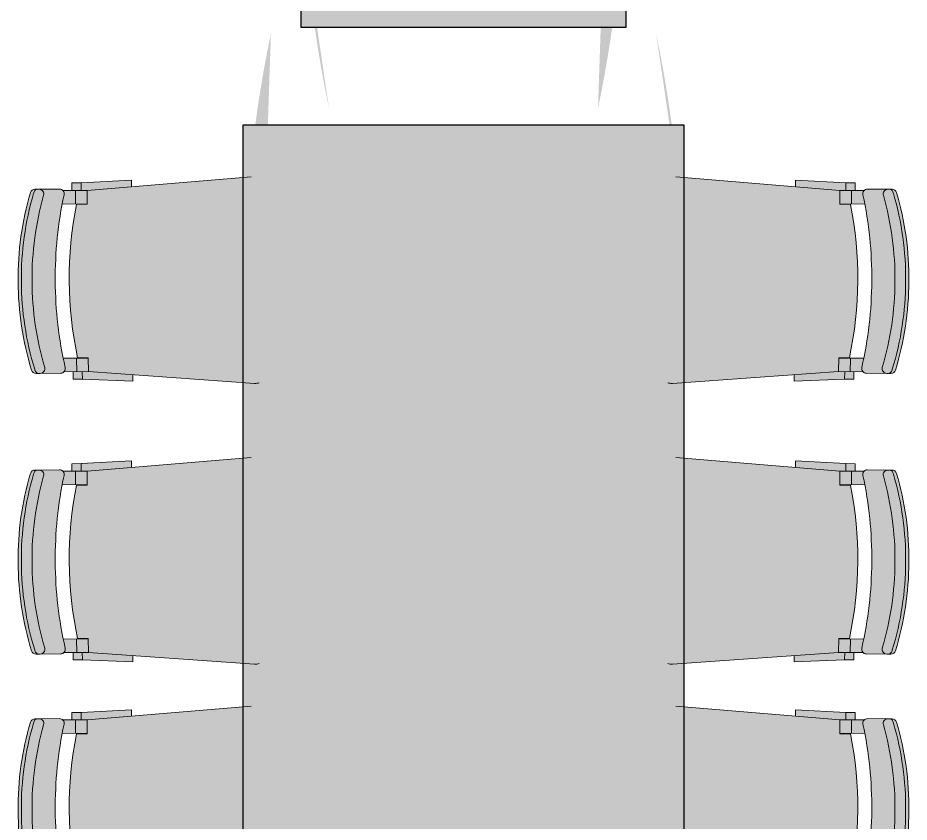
# Model space of a CAD drawing. Header units: millimetres. Extents: x -2729 to 15248, y -12439 to 5292.
# Drawn here: x 3583 to 3774.8, y -6649.5 to -6476.5 of the extents above; entities that cross this region are included whole.
import ezdxf

# ---------------------------------------------------------------- set-up
doc = ezdxf.new("R2010")
doc.units = ezdxf.units.MM
doc.layers.add('0-Mek_vrf text', color=7, linetype='Continuous')
doc.layers.add('tefris', color=39, linetype='Continuous')

# ---------------------------------------------------------------- blocks, each defined once
blk = doc.blocks.new('dfgbdf')
at = {"layer": 'tefris', "color": 250, "lineweight": 9}
for p, q in [((-2454111.619684269, 525210.158802735), (-2454111.651142441, 525205.7704439993)), ((-2454111.619684269, 525210.158802735), (-2454111.651142441, 525205.7704439993)), ((-2454111.619684269, 525210.158802735), (-2454111.61313714, 525211.0721156007)), ((-2454072.020701715, 525209.8749354146), (-2454072.052159887, 525205.4865766789)), ((-2454072.020701715, 525209.8749354146), (-2454072.052159887, 525205.4865766789)), ((-2454072.020701715, 525209.8749354146), (-2454072.014154585, 525210.7882482801)), ((-2454111.393876919, 525199.8079857455), (-2454111.356269388, 525205.054168995)), ((-2454108.455731259, 525205.1188426953), (-2454108.493951429, 525199.7871974818)), ((-2454075.256584268, 525204.8808529217), (-2454075.294804439, 525199.5492077086)), ((-2454072.394878949, 525199.528419445), (-2454072.357271417, 525204.7746026947)), ((-2454112.985563781, 525203.1195695786), (-2454112.999900517, 525201.1196209646)), ((-2454112.985563781, 525203.1195695786), (-2454111.370220672, 525203.107989909)), ((-2454111.375956003, 525202.3079215129), (-2454108.476030512, 525202.2871332491)), ((-2454108.377466755, 525202.0864215513), (-2454108.393953999, 525199.7864806453)), ((-2454075.378314627, 525201.8498654515), (-2454075.394801869, 525199.5499245452)), ((-2454075.276883522, 525202.0491434757), (-2454072.376958031, 525202.0283552122)), ((-2454070.75587959, 525202.8168439397), (-2454072.371222701, 525202.8284236089)), ((-2454070.75587959, 525202.8168439397), (-2454070.770216322, 525200.816895326)), ((-2454114.364413285, 525164.5024694676), (-2454111.393876919, 525199.8079857455)), ((-2454112.999900517, 525201.1196209646), (-2454113.57778656, 525190.2564495396)), ((-2454112.999900517, 525201.1196209646), (-2454111.384557405, 525201.1080412957)), ((-2454111.393876919, 525199.8079857455), (-2454108.393953999, 525199.7864806453)), ((-2454070.770216322, 525200.816895326), (-2454072.385559435, 525200.828474995)), ((-2454070.770216322, 525200.816895326), (-2454070.348128059, 525189.946555534)), ((-2454075.394801869, 525199.5499245452), (-2454072.394878949, 525199.528419445)), ((-2454069.8998299, 525163.7397039934), (-2454072.394878949, 525199.528419445)), ((-2454113.57778656, 525190.2564495396), (-2454112.198356299, 525190.2465610235)), ((-2454070.348128059, 525189.946555534), (-2454071.727558321, 525189.95644405))]:
    blk.add_line(p, q, dxfattribs=at)
for centre, radius, start, end in [((-2454092.409191321, 525148.7779265486), 65.89265889045396, 89.45884940670703, 106.2935274857314), ((-2454092.409191321, 525148.7779265486), 65.19265889045396, 89.45884940670703, 106.2935274857314), ((-2454092.112385946, 525148.7757988839), 65.19265889045396, 72.8850311529628, 89.71970926283139), ((-2454092.109199028, 525148.7757760386), 65.89265889045396, 72.8850311529628, 89.71970926283139), ((-2454110.613162832, 525211.0649472337), 1, 106.424976356534, 179.5892793318425), ((-2454110.477309588, 525209.903743491), 1.465455548318734, 98.72199400806039, 127.3173746617995), ((-2454092.43093583, 525145.7446062912), 65.92605708526092, 89.4589154703867, 105.7679051027529), ((-2454092.130943537, 525145.7424557811), 65.92605708526092, 73.41065353881503, 89.71964317462334), ((-2454073.014128892, 525210.795416647), 1, 359.5892793318426, 72.75358231075933), ((-2454110.619709962, 525210.1516343682), 1, 179.5892793318425, 285.8993206494205), ((-2454110.95488347, 525210.5468397918), 0.6645643387296895, 128.1842560686453, 174.5564035868221), ((-2454073.020676022, 525209.8821037814), 1, 253.2792379985671, 359.5892793318426), ((-2454073.169802533, 525209.636302729), 1.465455548318734, 51.8611839938373, 80.45656463648214), ((-2454072.683058072, 525210.2724862649), 0.6645643387296895, 4.622155051725973, 50.99430259902947), ((-2454110.651168134, 525205.7632756322), 1, 179.5892793318425, 282.1716553241168), ((-2454092.605583447, 525121.3815767524), 85.28971260092196, 89.48851251595534, 102.0700716838015), ((-2454092.305591153, 525121.3794262424), 85.28971260092196, 77.10848695473183, 89.69004613117218), ((-2454092.445793999, 525122.746649585), 80.92352941175771, 77.82438813700311, 101.3541705151467), ((-2454073.052134194, 525205.4937450454), 1, 257.0069033155113, 359.5892793318426), ((-2454072.892565872, 525163.5310621646), 3, 344.9838835373608, 3.987984671885633)]:
    blk.add_arc(centre, radius, start, end, dxfattribs=at)
blk = doc.blocks.new('werheh')
at = {"true_color": 0x2c2321}
h = blk.add_hatch(color=250, dxfattribs=at)
h.dxf.hatch_style = 1
h.set_gradient(color1=(173, 173, 173), color2=(214, 214, 214), tint=1, name='SPHERICAL')
h.paths.add_polyline_path([(4298.72735855864, 7185.576822834097), (4203.727358558639, 7185.576822834097), (4203.727358558639, 6945.576822834097), (4298.72735855864, 6945.576822834097)])
at = {"layer": 'tefris'}
h = blk.add_hatch(color=33, dxfattribs=at)
h.set_gradient(color1=(172, 159, 128), one_color=1, tint=1, name='CYLINDER')
h.paths.add_polyline_path([(4158.256385005036, 7168.62843638592, -0.3305505333251211), (4159.218109989494, 7169.332611633965), (4159.73862118223, 7169.328624967753, 0.2427438629334576), (4159.195276710162, 7169.052749660598, 0.119052518395025), (4158.925511829511, 7168.419721479795, 0.0735875389792936), (4156.0527020413, 7149.551049766164, 0.0735875389735171), (4158.68154543634, 7130.646844130741, 0.1190525126681235), (4158.943110965148, 7130.010384235799, 0.2196094287040335), (4159.42456394942, 7129.730452231864), (4158.962330339432, 7129.733437693478, -0.3305455976475086), (4158.009799097157, 7130.449976519832, -0.0735875385497968), (4155.352728746323, 7149.557164161034, -0.0735875387030554)])
edge = h.paths.add_edge_path()
edge.add_ellipse((4267.573814427903, 7085.593258226905), major_axis=(-37.18174596169339, 119.3420201236629), ratio=0.4265283154215427, start_angle=36.98227490673814, end_angle=62.29266454166521)
edge.add_line((4205.220019611021, 7127.041401256608), (4170.226301738018, 7129.960692530997))
edge.add_line((4170.226301738018, 7129.960692530997), (4170.245677650398, 7132.960629959741))
edge.add_line((4170.245677650398, 7132.960629959509), (4167.945725620216, 7132.975484824424))
edge.add_arc((4247.274170160251, 7148.963464660603), 80.92352941115509, -192.13494639540033, -168.6051640350928, ccw=False)
edge.add_line((4168.158860641955, 7165.974796536295), (4170.458812670274, 7165.959941671264))
edge.add_line((4170.458812670274, 7165.959941671613), (4170.478188581256, 7168.959879100239))
edge.add_line((4170.478188581256, 7168.959879099658), (4206.265124168203, 7171.48032841951))
edge.add_arc((4206.475890026385, 7168.487741284805), 3.000000000802632, 75.03121227363641, 94.02865014046932, ccw=False)
h.paths.add_polyline_path([(4165.248592029283, 7130.907282575534, -0.4790289221056363), (4164.264001239514, 7129.699195411556), (4159.875647621187, 7129.727538785814, 0.500271849319481), (4160.843656137077, 7131.002148279488, -0.07128175433068201), (4158.352666087872, 7149.537788302788, -0.0712817547301692), (4161.082873266147, 7168.039705908543, 0.5002619448420746), (4160.131441339339, 7169.326712635264), (4164.519789605359, 7169.298369295929, -0.4790207402578018), (4165.488667106212, 7168.077665397698, 0.0549629285443206), (4163.352523060471, 7149.505495343391, 0.054962927260355)])
h.paths.add_polyline_path([(4156.0527020413, 7149.551049766164, -0.0735875389792797), (4158.925511829511, 7168.419721479795, -0.1254224069759553), (4159.217610341921, 7169.081983077725, -0.2281353875295868), (4159.73862118223, 7169.328624967753), (4160.131409647366, 7169.326712839572), (4160.131441331425, 7169.326712634682, -0.4988503369004011), (4161.084160490385, 7168.044037442688, 0.071298977506095), (4158.352666087872, 7149.537788302788, 0.0712989770642944), (4160.844887301283, 7130.99780049062, -0.4988602312897345), (4159.875647621187, 7129.727538786164), (4159.424563947091, 7129.730452232329, -0.205143870496195), (4158.965065166311, 7129.980864718357, -0.1254224130629383), (4158.68154543634, 7130.646844130741, -0.0735875389735347)])
h.paths.add_polyline_path([(4179.788295028223, 7129.162999536643), (4179.779385559218, 7127.783562606001), (4168.915806718128, 7128.353738410199), (4168.92623990118, 7129.969089333466), (4170.226301738018, 7129.960692530997)])
h.paths.add_polyline_path([(4180.058597406328, 7171.013430163064), (4180.049687937325, 7169.633993232422), (4170.478188581256, 7168.959879099658), (4169.178126745349, 7168.968275902128), (4169.188559927004, 7170.58362682528)])
h.paths.add_polyline_path([(4167.178168459287, 7168.981193176505), (4167.188601642339, 7170.596544099073), (4169.188559927004, 7170.58362682528), (4169.178126745349, 7168.968275902128)])
h.paths.add_polyline_path([(4168.92623990118, 7129.969089333466), (4168.915806718128, 7128.353738410199), (4166.915848432066, 7128.366655685158), (4166.926281614187, 7129.982006607846)])
h.paths.add_polyline_path([(4167.745083930395, 7132.87677863779), (4167.726353881373, 7129.976839123559), (4164.980093119157, 7129.994576594825, 0.2540112033113549), (4165.247856654183, 7130.910709315829, -0.0059357257269831), (4164.846550900446, 7132.895499601062)])
h = blk.add_hatch(color=33, dxfattribs=at)
h.set_gradient(color1=(172, 159, 128), one_color=1, tint=1, name='CYLINDER')
h.paths.add_polyline_path([(4344.198332112242, 7168.62843638592, 0.3305505333251211), (4343.236607127781, 7169.332611633965), (4342.716095935045, 7169.328624967753, -0.2427438629334576), (4343.259440407115, 7169.052749660598, -0.119052518395025), (4343.529205287764, 7168.419721479795, -0.0735875389792936), (4346.402015075978, 7149.551049766164, -0.0735875389735171), (4343.773171680939, 7130.646844130741, -0.1190525126681235), (4343.511606152128, 7130.010384235799, -0.2196094287040335), (4343.030153167858, 7129.730452231864), (4343.492386777844, 7129.733437693478, 0.3305455976475086), (4344.444918020122, 7130.449976519832, 0.0735875385497968), (4347.101988370955, 7149.557164161034, 0.0735875387030554)])
edge = h.paths.add_edge_path()
edge.add_ellipse((4234.880902689375, 7085.593258226905), major_axis=(37.18174596169347, 119.342020123663), ratio=0.4265283154215427, start_angle=297.7073354583348, end_angle=323.01772509326184, ccw=False)
edge.add_line((4297.234697506256, 7127.041401256608), (4332.228415379261, 7129.960692530997))
edge.add_line((4332.228415379261, 7129.960692530997), (4332.209039466881, 7132.960629959741))
edge.add_line((4332.209039466881, 7132.960629959509), (4334.508991497062, 7132.975484824424))
edge.add_arc((4255.180546957027, 7148.963464660603), 80.92352941115509, 348.6051640350929, 372.1349463954003)
edge.add_line((4334.295856475324, 7165.974796536295), (4331.995904447003, 7165.959941671264))
edge.add_line((4331.995904447003, 7165.959941671613), (4331.976528536022, 7168.959879100239))
edge.add_line((4331.976528536022, 7168.959879099658), (4296.189592949072, 7171.48032841951))
edge.add_arc((4295.978827090893, 7168.487741284805), 3.000000000802632, 85.97134985953069, 104.9687877263637)
h.paths.add_polyline_path([(4337.206125087995, 7130.907282575534, 0.4790289221056363), (4338.190715877764, 7129.699195411556), (4342.579069496092, 7129.727538785814, -0.500271849319481), (4341.611060980201, 7131.002148279488, 0.07128175433068201), (4344.102051029407, 7149.537788302788, 0.0712817547301692), (4341.37184385113, 7168.039705908543, -0.5002619448420746), (4342.323275777935, 7169.326712635264), (4337.934927511919, 7169.298369295929, 0.4790207402578018), (4336.966050011064, 7168.077665397698, -0.0549629285443206), (4339.102194056804, 7149.505495343391, -0.054962927260355)])
h.paths.add_polyline_path([(4346.402015075978, 7149.551049766164, 0.0735875389792797), (4343.529205287764, 7168.419721479795, 0.1254224069759553), (4343.237106775358, 7169.081983077725, 0.2281353875295868), (4342.716095935045, 7169.328624967753), (4342.323307469912, 7169.326712839572), (4342.323275785852, 7169.326712634682, 0.4988503369004011), (4341.370556626894, 7168.044037442688, -0.071298977506095), (4344.102051029407, 7149.537788302788, -0.0712989770642944), (4341.609829815995, 7130.99780049062, 0.4988602312897345), (4342.579069496092, 7129.727538786164), (4343.030153170187, 7129.730452232329, 0.205143870496195), (4343.489651950967, 7129.980864718357, 0.1254224130629383), (4343.773171680939, 7130.646844130741, 0.0735875389735347)])
h.paths.add_polyline_path([(4322.666422089056, 7129.162999536643), (4322.67533155806, 7127.783562606001), (4333.53891039915, 7128.353738410199), (4333.528477216098, 7129.969089333466), (4332.228415379261, 7129.960692530997)])
h.paths.add_polyline_path([(4322.396119710947, 7171.013430163064), (4322.405029179953, 7169.633993232422), (4331.976528536022, 7168.959879099658), (4333.276590371929, 7168.968275902128), (4333.266157190275, 7170.58362682528)])
h.paths.add_polyline_path([(4335.276548657991, 7168.981193176505), (4335.266115474939, 7170.596544099073), (4333.266157190275, 7170.58362682528), (4333.276590371929, 7168.968275902128)])
h.paths.add_polyline_path([(4333.528477216098, 7129.969089333466), (4333.53891039915, 7128.353738410199), (4335.538868685212, 7128.366655685158), (4335.528435503092, 7129.982006607846)])
h.paths.add_polyline_path([(4334.709633186884, 7132.87677863779), (4334.728363235906, 7129.976839123559), (4337.47462399812, 7129.994576594825, -0.2540112033113549), (4337.206860463093, 7130.910709315829, 0.0059357257269831), (4337.608166216829, 7132.895499601062)])
h = blk.add_hatch(color=33, dxfattribs=at)
h.set_gradient(color1=(172, 159, 128), one_color=1, tint=1, name='CYLINDER')
h.paths.add_polyline_path([(4170.459458533166, 7166.059939585544), (4167.959510676984, 7166.076086177757), (4167.978240725076, 7168.976025692455), (4170.478188581256, 7168.959879099658)])
h.paths.add_polyline_path([(4167.978240725076, 7168.976025692455), (4167.959510676984, 7166.076086177757), (4165.060977647971, 7166.094807141959, -0.0059357249099136), (4165.487887406214, 7168.074247899732, 0.254011277546088), (4165.231979961929, 7168.993763163487)])
h.paths.add_polyline_path([(4170.226301738018, 7129.960692530997), (4167.726353881373, 7129.976839123559), (4167.745083930395, 7132.87677863779), (4170.245031785177, 7132.860632045695)])
h = blk.add_hatch(color=33, dxfattribs=at)
h.set_gradient(color1=(172, 159, 128), one_color=1, tint=1, name='CYLINDER')
h.paths.add_polyline_path([(4331.995258584112, 7166.059939585544), (4334.495206440291, 7166.076086177757), (4334.476476392202, 7168.976025692455), (4331.976528536022, 7168.959879099658)])
h.paths.add_polyline_path([(4334.476476392202, 7168.976025692455), (4334.495206440291, 7166.076086177757), (4337.393739469308, 7166.094807141959, 0.0059357249099136), (4336.966829711065, 7168.074247899732, -0.254011277546088), (4337.222737155348, 7168.993763163487)])
h.paths.add_polyline_path([(4332.228415379261, 7129.960692530997), (4334.728363235906, 7129.976839123559), (4334.709633186884, 7132.87677863779), (4332.209685332101, 7132.860632045695)])
h = blk.add_hatch(color=33, dxfattribs=at)
h.set_gradient(color1=(172, 159, 128), one_color=1, tint=1, name='CYLINDER')
h.paths.add_polyline_path([(4158.256385005036, 7112.174126291629, -0.3305505333251211), (4159.218109989494, 7112.878301539673), (4159.73862118223, 7112.874314873462, 0.2427438629334576), (4159.195276710162, 7112.598439566309, 0.119052518395025), (4158.925511829511, 7111.965411385504, 0.0735875389792936), (4156.0527020413, 7093.096739671873, 0.0735875389735171), (4158.68154543634, 7074.192534036451, 0.1190525126681235), (4158.943110965148, 7073.556074141507, 0.2196094287040335), (4159.42456394942, 7073.276142137571), (4158.962330339432, 7073.279127599187, -0.3305455976475086), (4158.009799097157, 7073.995666425541, -0.0735875385497968), (4155.352728746323, 7093.102854066744, -0.0735875387030554)])
edge = h.paths.add_edge_path()
edge.add_ellipse((4267.573814427903, 7029.138948132615), major_axis=(-37.18174596169339, 119.3420201236629), ratio=0.4265283154215427, start_angle=36.98227490673814, end_angle=62.29266454166521)
edge.add_line((4205.220019611021, 7070.587091162316), (4170.226301738018, 7073.506382436706))
edge.add_line((4170.226301738018, 7073.506382436706), (4170.245677650398, 7076.506319865451))
edge.add_line((4170.245677650398, 7076.506319865217), (4167.945725620216, 7076.521174730133))
edge.add_arc((4247.274170160251, 7092.509154566313), 80.92352941115509, -192.13494639540033, -168.6051640350928, ccw=False)
edge.add_line((4168.158860641955, 7109.520486442005), (4170.458812670274, 7109.505631576973))
edge.add_line((4170.458812670274, 7109.505631577325), (4170.478188581256, 7112.50556900595))
edge.add_line((4170.478188581256, 7112.505569005368), (4206.265124168203, 7115.026018325223))
edge.add_arc((4206.475890026385, 7112.033431190514), 3.000000000802632, 75.03121227363641, 94.02865014046932, ccw=False)
h.paths.add_polyline_path([(4165.248592029283, 7074.452972481243, -0.4790289221056363), (4164.264001239514, 7073.244885317265), (4159.875647621187, 7073.273228691523, 0.500271849319481), (4160.843656137077, 7074.547838185196, -0.07128175433068201), (4158.352666087872, 7093.083478208498, -0.0712817547301692), (4161.082873266147, 7111.585395814252, 0.5002619448420746), (4160.131441339339, 7112.872402540972), (4164.519789605359, 7112.84405920164, -0.4790207402578018), (4165.488667106212, 7111.623355303407, 0.0549629285443206), (4163.352523060471, 7093.051185249102, 0.054962927260355)])
h.paths.add_polyline_path([(4156.0527020413, 7093.096739671873, -0.0735875389792797), (4158.925511829511, 7111.965411385504, -0.1254224069759553), (4159.217610341921, 7112.627672983433, -0.2281353875295868), (4159.73862118223, 7112.874314873462), (4160.131409647366, 7112.87240274528), (4160.131441331425, 7112.872402540391, -0.4988503369004011), (4161.084160490385, 7111.589727348399, 0.071298977506095), (4158.352666087872, 7093.083478208498, 0.0712989770642944), (4160.844887301283, 7074.54349039633, -0.4988602312897345), (4159.875647621187, 7073.273228691873), (4159.424563947091, 7073.276142138039, -0.205143870496195), (4158.965065166311, 7073.526554624066, -0.1254224130629383), (4158.68154543634, 7074.192534036451, -0.0735875389735347)])
h.paths.add_polyline_path([(4179.788295028223, 7072.708689442352), (4179.779385559218, 7071.329252511711), (4168.915806718128, 7071.899428315908), (4168.92623990118, 7073.514779239177), (4170.226301738018, 7073.506382436706)])
h.paths.add_polyline_path([(4180.058597406328, 7114.559120068774), (4180.049687937325, 7113.179683138133), (4170.478188581256, 7112.505569005368), (4169.178126745349, 7112.513965807838), (4169.188559927004, 7114.129316730991)])
h.paths.add_polyline_path([(4167.178168459287, 7112.526883082215), (4167.188601642339, 7114.142234004784), (4169.188559927004, 7114.129316730991), (4169.178126745349, 7112.513965807838)])
h.paths.add_polyline_path([(4168.92623990118, 7073.514779239177), (4168.915806718128, 7071.899428315908), (4166.915848432066, 7071.912345590867), (4166.926281614187, 7073.527696513553)])
h.paths.add_polyline_path([(4167.745083930395, 7076.422468543498), (4167.726353881373, 7073.522529029267), (4164.980093119157, 7073.540266500535, 0.2540112033113549), (4165.247856654183, 7074.456399221538, -0.0059357257269831), (4164.846550900446, 7076.441189506771)])
h = blk.add_hatch(color=33, dxfattribs=at)
h.set_gradient(color1=(172, 159, 128), one_color=1, tint=1, name='CYLINDER')
h.paths.add_polyline_path([(4344.198332112242, 7112.174126291629, 0.3305505333251211), (4343.236607127781, 7112.878301539673), (4342.716095935045, 7112.874314873462, -0.2427438629334576), (4343.259440407115, 7112.598439566309, -0.119052518395025), (4343.529205287764, 7111.965411385504, -0.0735875389792936), (4346.402015075978, 7093.096739671873, -0.0735875389735171), (4343.773171680939, 7074.192534036451, -0.1190525126681235), (4343.511606152128, 7073.556074141507, -0.2196094287040335), (4343.030153167858, 7073.276142137571), (4343.492386777844, 7073.279127599187, 0.3305455976475086), (4344.444918020122, 7073.995666425541, 0.0735875385497968), (4347.101988370955, 7093.102854066744, 0.0735875387030554)])
edge = h.paths.add_edge_path()
edge.add_ellipse((4234.880902689375, 7029.138948132615), major_axis=(37.18174596169347, 119.342020123663), ratio=0.4265283154215427, start_angle=297.7073354583348, end_angle=323.01772509326184, ccw=False)
edge.add_line((4297.234697506256, 7070.587091162316), (4332.228415379261, 7073.506382436706))
edge.add_line((4332.228415379261, 7073.506382436706), (4332.209039466881, 7076.506319865451))
edge.add_line((4332.209039466881, 7076.506319865217), (4334.508991497062, 7076.521174730133))
edge.add_arc((4255.180546957027, 7092.509154566313), 80.92352941115509, 348.6051640350929, 372.1349463954003)
edge.add_line((4334.295856475324, 7109.520486442005), (4331.995904447003, 7109.505631576973))
edge.add_line((4331.995904447003, 7109.505631577325), (4331.976528536022, 7112.50556900595))
edge.add_line((4331.976528536022, 7112.505569005368), (4296.189592949072, 7115.026018325223))
edge.add_arc((4295.978827090893, 7112.033431190514), 3.000000000802632, 85.97134985953069, 104.9687877263637)
h.paths.add_polyline_path([(4337.206125087995, 7074.452972481243, 0.4790289221056363), (4338.190715877764, 7073.244885317265), (4342.579069496092, 7073.273228691523, -0.500271849319481), (4341.611060980201, 7074.547838185196, 0.07128175433068201), (4344.102051029407, 7093.083478208498, 0.0712817547301692), (4341.37184385113, 7111.585395814252, -0.5002619448420746), (4342.323275777935, 7112.872402540972), (4337.934927511919, 7112.84405920164, 0.4790207402578018), (4336.966050011064, 7111.623355303407, -0.0549629285443206), (4339.102194056804, 7093.051185249102, -0.054962927260355)])
h.paths.add_polyline_path([(4346.402015075978, 7093.096739671873, 0.0735875389792797), (4343.529205287764, 7111.965411385504, 0.1254224069759553), (4343.237106775358, 7112.627672983433, 0.2281353875295868), (4342.716095935045, 7112.874314873462), (4342.323307469912, 7112.87240274528), (4342.323275785852, 7112.872402540391, 0.4988503369004011), (4341.370556626894, 7111.589727348399, -0.071298977506095), (4344.102051029407, 7093.083478208498, -0.0712989770642944), (4341.609829815995, 7074.54349039633, 0.4988602312897345), (4342.579069496092, 7073.273228691873), (4343.030153170187, 7073.276142138039, 0.205143870496195), (4343.489651950967, 7073.526554624066, 0.1254224130629383), (4343.773171680939, 7074.192534036451, 0.0735875389735347)])
h.paths.add_polyline_path([(4322.666422089056, 7072.708689442352), (4322.67533155806, 7071.329252511711), (4333.53891039915, 7071.899428315908), (4333.528477216098, 7073.514779239177), (4332.228415379261, 7073.506382436706)])
h.paths.add_polyline_path([(4322.396119710947, 7114.559120068774), (4322.405029179953, 7113.179683138133), (4331.976528536022, 7112.505569005368), (4333.276590371929, 7112.513965807838), (4333.266157190275, 7114.129316730991)])
h.paths.add_polyline_path([(4335.276548657991, 7112.526883082215), (4335.266115474939, 7114.142234004784), (4333.266157190275, 7114.129316730991), (4333.276590371929, 7112.513965807838)])
h.paths.add_polyline_path([(4333.528477216098, 7073.514779239177), (4333.53891039915, 7071.899428315908), (4335.538868685212, 7071.912345590867), (4335.528435503092, 7073.527696513553)])
h.paths.add_polyline_path([(4334.709633186884, 7076.422468543498), (4334.728363235906, 7073.522529029267), (4337.47462399812, 7073.540266500535, -0.2540112033113549), (4337.206860463093, 7074.456399221538, 0.0059357257269831), (4337.608166216829, 7076.441189506771)])
h = blk.add_hatch(color=33, dxfattribs=at)
h.set_gradient(color1=(172, 159, 128), one_color=1, tint=1, name='CYLINDER')
h.paths.add_polyline_path([(4170.459458533166, 7109.605629491252), (4167.959510676984, 7109.621776083468), (4167.978240725076, 7112.521715598164), (4170.478188581256, 7112.505569005368)])
h.paths.add_polyline_path([(4167.978240725076, 7112.521715598164), (4167.959510676984, 7109.621776083468), (4165.060977647971, 7109.640497047671, -0.0059357249099136), (4165.487887406214, 7111.619937805442, 0.254011277546088), (4165.231979961929, 7112.539453069196)])
h.paths.add_polyline_path([(4170.226301738018, 7073.506382436706), (4167.726353881373, 7073.522529029267), (4167.745083930395, 7076.422468543498), (4170.245031785177, 7076.406321951403)])
h = blk.add_hatch(color=33, dxfattribs=at)
h.set_gradient(color1=(172, 159, 128), one_color=1, tint=1, name='CYLINDER')
h.paths.add_polyline_path([(4331.995258584112, 7109.605629491252), (4334.495206440291, 7109.621776083468), (4334.476476392202, 7112.521715598164), (4331.976528536022, 7112.505569005368)])
h.paths.add_polyline_path([(4334.476476392202, 7112.521715598164), (4334.495206440291, 7109.621776083468), (4337.393739469308, 7109.640497047671, 0.0059357249099136), (4336.966829711065, 7111.619937805442, -0.254011277546088), (4337.222737155348, 7112.539453069196)])
h.paths.add_polyline_path([(4332.228415379261, 7073.506382436706), (4334.728363235906, 7073.522529029267), (4334.709633186884, 7076.422468543498), (4332.209685332101, 7076.406321951403)])
h = blk.add_hatch(color=33, dxfattribs=at)
h.set_gradient(color1=(172, 159, 128), one_color=1, tint=1, name='CYLINDER')
h.paths.add_polyline_path([(4158.256385005036, 7058.661055076616, -0.3305505333251211), (4159.218109989494, 7059.365230324658), (4159.73862118223, 7059.361243658448, 0.2427438629334576), (4159.195276710162, 7059.085368351294, 0.119052518395025), (4158.925511829511, 7058.452340170489, 0.0735875389792936), (4156.0527020413, 7039.583668456859, 0.0735875389735171), (4158.68154543634, 7020.679462821438, 0.1190525126681235), (4158.943110965148, 7020.043002926492, 0.2196094287040335), (4159.42456394942, 7019.763070922559), (4158.962330339432, 7019.766056384175, -0.3305455976475086), (4158.009799097157, 7020.482595210528, -0.0735875385497968), (4155.352728746323, 7039.589782851731, -0.0735875387030554)])
edge = h.paths.add_edge_path()
edge.add_ellipse((4267.573814427903, 6975.625876917603), major_axis=(-37.18174596169339, 119.3420201236629), ratio=0.4265283154215427, start_angle=36.98227490673814, end_angle=62.29266454166521)
edge.add_line((4205.220019611021, 7017.074019947305), (4170.226301738018, 7019.993311221694))
edge.add_line((4170.226301738018, 7019.993311221694), (4170.245677650398, 7022.993248650435))
edge.add_line((4170.245677650398, 7022.993248650204), (4167.945725620216, 7023.008103515121))
edge.add_arc((4247.274170160251, 7038.9960833513), 80.92352941115509, -192.13494639540033, -168.6051640350928, ccw=False)
edge.add_line((4168.158860641955, 7056.007415226994), (4170.458812670274, 7055.992560361959))
edge.add_line((4170.458812670274, 7055.99256036231), (4170.478188581256, 7058.992497790936))
edge.add_line((4170.478188581256, 7058.992497790353), (4206.265124168203, 7061.512947110207))
edge.add_arc((4206.475890026385, 7058.5203599755), 3.000000000802632, 75.03121227363641, 94.02865014046932, ccw=False)
h.paths.add_polyline_path([(4165.248592029283, 7020.939901266229, -0.4790289221056363), (4164.264001239514, 7019.731814102252), (4159.875647621187, 7019.76015747651, 0.500271849319481), (4160.843656137077, 7021.034766970186, -0.07128175433068201), (4158.352666087872, 7039.570406993482, -0.0712817547301692), (4161.082873266147, 7058.072324599237, 0.5002619448420746), (4160.131441339339, 7059.359331325961), (4164.519789605359, 7059.330987986625, -0.4790207402578018), (4165.488667106212, 7058.110284088392, 0.0549629285443206), (4163.352523060471, 7039.538114034087, 0.054962927260355)])
h.paths.add_polyline_path([(4156.0527020413, 7039.583668456859, -0.0735875389792797), (4158.925511829511, 7058.452340170489, -0.1254224069759553), (4159.217610341921, 7059.114601768418, -0.2281353875295868), (4159.73862118223, 7059.361243658448), (4160.131409647366, 7059.359331530269), (4160.131441331425, 7059.359331325379, -0.4988503369004011), (4161.084160490385, 7058.076656133384, 0.071298977506095), (4158.352666087872, 7039.570406993482, 0.0712989770642944), (4160.844887301283, 7021.030419181316, -0.4988602312897345), (4159.875647621187, 7019.760157476858), (4159.424563947091, 7019.763070923025, -0.205143870496195), (4158.965065166311, 7020.013483409053, -0.1254224130629383), (4158.68154543634, 7020.679462821438, -0.0735875389735347)])
h.paths.add_polyline_path([(4179.788295028223, 7019.195618227339), (4179.779385559218, 7017.816181296699), (4168.915806718128, 7018.386357100895), (4168.92623990118, 7020.001708024164), (4170.226301738018, 7019.993311221694)])
h.paths.add_polyline_path([(4180.058597406328, 7061.046048853761), (4180.049687937325, 7059.66661192312), (4170.478188581256, 7058.992497790353), (4169.178126745349, 7059.000894592824), (4169.188559927004, 7060.616245515977)])
h.paths.add_polyline_path([(4167.178168459287, 7059.013811867199), (4167.188601642339, 7060.629162789771), (4169.188559927004, 7060.616245515977), (4169.178126745349, 7059.000894592824)])
h.paths.add_polyline_path([(4168.92623990118, 7020.001708024164), (4168.915806718128, 7018.386357100895), (4166.915848432066, 7018.399274375854), (4166.926281614187, 7020.014625298539)])
h.paths.add_polyline_path([(4167.745083930395, 7022.909397328487), (4167.726353881373, 7020.009457814256), (4164.980093119157, 7020.027195285521, 0.2540112033113549), (4165.247856654183, 7020.943328006523, -0.0059357257269831), (4164.846550900446, 7022.928118291758)])
h = blk.add_hatch(color=33, dxfattribs=at)
h.set_gradient(color1=(172, 159, 128), one_color=1, tint=1, name='CYLINDER')
h.paths.add_polyline_path([(4344.198332112242, 7058.661055076616, 0.3305505333251211), (4343.236607127781, 7059.365230324658), (4342.716095935045, 7059.361243658448, -0.2427438629334576), (4343.259440407115, 7059.085368351294, -0.119052518395025), (4343.529205287764, 7058.452340170489, -0.0735875389792936), (4346.402015075978, 7039.583668456859, -0.0735875389735171), (4343.773171680939, 7020.679462821438, -0.1190525126681235), (4343.511606152128, 7020.043002926492, -0.2196094287040335), (4343.030153167858, 7019.763070922559), (4343.492386777844, 7019.766056384175, 0.3305455976475086), (4344.444918020122, 7020.482595210528, 0.0735875385497968), (4347.101988370955, 7039.589782851731, 0.0735875387030554)])
edge = h.paths.add_edge_path()
edge.add_ellipse((4234.880902689375, 6975.625876917603), major_axis=(37.18174596169347, 119.342020123663), ratio=0.4265283154215427, start_angle=297.7073354583348, end_angle=323.01772509326184, ccw=False)
edge.add_line((4297.234697506256, 7017.074019947305), (4332.228415379261, 7019.993311221694))
edge.add_line((4332.228415379261, 7019.993311221694), (4332.209039466881, 7022.993248650435))
edge.add_line((4332.209039466881, 7022.993248650204), (4334.508991497062, 7023.008103515121))
edge.add_arc((4255.180546957027, 7038.9960833513), 80.92352941115509, 348.6051640350929, 372.1349463954003)
edge.add_line((4334.295856475324, 7056.007415226994), (4331.995904447003, 7055.992560361959))
edge.add_line((4331.995904447003, 7055.99256036231), (4331.976528536022, 7058.992497790936))
edge.add_line((4331.976528536022, 7058.992497790353), (4296.189592949072, 7061.512947110207))
edge.add_arc((4295.978827090893, 7058.5203599755), 3.000000000802632, 85.97134985953069, 104.9687877263637)
h.paths.add_polyline_path([(4337.206125087995, 7020.939901266229, 0.4790289221056363), (4338.190715877764, 7019.731814102252), (4342.579069496092, 7019.76015747651, -0.500271849319481), (4341.611060980201, 7021.034766970186, 0.07128175433068201), (4344.102051029407, 7039.570406993482, 0.0712817547301692), (4341.37184385113, 7058.072324599237, -0.5002619448420746), (4342.323275777935, 7059.359331325961), (4337.934927511919, 7059.330987986625, 0.4790207402578018), (4336.966050011064, 7058.110284088392, -0.0549629285443206), (4339.102194056804, 7039.538114034087, -0.054962927260355)])
h.paths.add_polyline_path([(4346.402015075978, 7039.583668456859, 0.0735875389792797), (4343.529205287764, 7058.452340170489, 0.1254224069759553), (4343.237106775358, 7059.114601768418, 0.2281353875295868), (4342.716095935045, 7059.361243658448), (4342.323307469912, 7059.359331530269), (4342.323275785852, 7059.359331325379, 0.4988503369004011), (4341.370556626894, 7058.076656133384, -0.071298977506095), (4344.102051029407, 7039.570406993482, -0.0712989770642944), (4341.609829815995, 7021.030419181316, 0.4988602312897345), (4342.579069496092, 7019.760157476858), (4343.030153170187, 7019.763070923025, 0.205143870496195), (4343.489651950967, 7020.013483409053, 0.1254224130629383), (4343.773171680939, 7020.679462821438, 0.0735875389735347)])
h.paths.add_polyline_path([(4322.666422089056, 7019.195618227339), (4322.67533155806, 7017.816181296699), (4333.53891039915, 7018.386357100895), (4333.528477216098, 7020.001708024164), (4332.228415379261, 7019.993311221694)])
h.paths.add_polyline_path([(4322.396119710947, 7061.046048853761), (4322.405029179953, 7059.66661192312), (4331.976528536022, 7058.992497790353), (4333.276590371929, 7059.000894592824), (4333.266157190275, 7060.616245515977)])
h.paths.add_polyline_path([(4335.276548657991, 7059.013811867199), (4335.266115474939, 7060.629162789771), (4333.266157190275, 7060.616245515977), (4333.276590371929, 7059.000894592824)])
h.paths.add_polyline_path([(4333.528477216098, 7020.001708024164), (4333.53891039915, 7018.386357100895), (4335.538868685212, 7018.399274375854), (4335.528435503092, 7020.014625298539)])
h.paths.add_polyline_path([(4334.709633186884, 7022.909397328487), (4334.728363235906, 7020.009457814256), (4337.47462399812, 7020.027195285521, -0.2540112033113549), (4337.206860463093, 7020.943328006523, 0.0059357257269831), (4337.608166216829, 7022.928118291758)])
h = blk.add_hatch(color=33, dxfattribs=at)
h.set_gradient(color1=(172, 159, 128), one_color=1, tint=1, name='CYLINDER')
h.paths.add_polyline_path([(4170.459458533166, 7056.092558276239), (4167.959510676984, 7056.108704868453), (4167.978240725076, 7059.00864438315), (4170.478188581256, 7058.992497790353)])
h.paths.add_polyline_path([(4167.978240725076, 7059.00864438315), (4167.959510676984, 7056.108704868453), (4165.060977647971, 7056.127425832657, -0.0059357249099136), (4165.487887406214, 7058.106866590429, 0.254011277546088), (4165.231979961929, 7059.026381854184)])
h.paths.add_polyline_path([(4170.226301738018, 7019.993311221694), (4167.726353881373, 7020.009457814256), (4167.745083930395, 7022.909397328487), (4170.245031785177, 7022.893250736389)])
h = blk.add_hatch(color=33, dxfattribs=at)
h.set_gradient(color1=(172, 159, 128), one_color=1, tint=1, name='CYLINDER')
h.paths.add_polyline_path([(4331.995258584112, 7056.092558276239), (4334.495206440291, 7056.108704868453), (4334.476476392202, 7059.00864438315), (4331.976528536022, 7058.992497790353)])
h.paths.add_polyline_path([(4334.476476392202, 7059.00864438315), (4334.495206440291, 7056.108704868453), (4337.393739469308, 7056.127425832657, 0.0059357249099136), (4336.966829711065, 7058.106866590429, -0.254011277546088), (4337.222737155348, 7059.026381854184)])
h.paths.add_polyline_path([(4332.228415379261, 7019.993311221694), (4334.728363235906, 7020.009457814256), (4334.709633186884, 7022.909397328487), (4332.209685332101, 7022.893250736389)])
h = blk.add_hatch(color=33, dxfattribs=at)
h.set_gradient(color1=(172, 159, 128), one_color=1, tint=1, name='CYLINDER')
h.paths.add_polyline_path([(4158.256385005036, 6998.267701968393, -0.3305505333251211), (4159.218109989494, 6998.971877216438), (4159.73862118223, 6998.967890550224, 0.2427438629334576), (4159.195276710162, 6998.692015243072, 0.119052518395025), (4158.925511829511, 6998.058987062268, 0.0735875389792936), (4156.0527020413, 6979.190315348636, 0.0735875389735171), (4158.68154543634, 6960.286109713216, 0.1190525126681235), (4158.943110965148, 6959.649649818271, 0.2196094287040335), (4159.42456394942, 6959.369717814337), (4158.962330339432, 6959.372703275953, -0.3305455976475086), (4158.009799097157, 6960.089242102306, -0.0735875385497968), (4155.352728746323, 6979.196429743511, -0.0735875387030554)])
edge = h.paths.add_edge_path()
edge.add_ellipse((4267.573814427903, 6915.232523809379), major_axis=(-37.18174596169339, 119.3420201236629), ratio=0.4265283154215427, start_angle=36.98227490673814, end_angle=62.29266454166521)
edge.add_line((4205.220019611021, 6956.680666839084), (4170.226301738018, 6959.59995811347))
edge.add_line((4170.226301738018, 6959.59995811347), (4170.245677650398, 6962.599895542216))
edge.add_line((4170.245677650398, 6962.599895541981), (4167.945725620216, 6962.614750406899))
edge.add_arc((4247.274170160251, 6978.602730243078), 80.92352941115509, -192.13494639540033, -168.6051640350928, ccw=False)
edge.add_line((4168.158860641955, 6995.614062118773), (4170.458812670274, 6995.599207253736))
edge.add_line((4170.458812670274, 6995.599207254087), (4170.478188581256, 6998.599144682714))
edge.add_line((4170.478188581256, 6998.599144682132), (4206.265124168203, 7001.119594001986))
edge.add_arc((4206.475890026385, 6998.127006867277), 3.000000000802632, 75.03121227363641, 94.02865014046932, ccw=False)
h.paths.add_polyline_path([(4165.248592029283, 6960.546548158007, -0.4790289221056363), (4164.264001239514, 6959.338460994029), (4159.875647621187, 6959.366804368288, 0.500271849319481), (4160.843656137077, 6960.641413861963, -0.07128175433068201), (4158.352666087872, 6979.177053885262, -0.0712817547301692), (4161.082873266147, 6997.678971491016, 0.5002619448420746), (4160.131441339339, 6998.965978217737), (4164.519789605359, 6998.937634878404, -0.4790207402578018), (4165.488667106212, 6997.716930980172, 0.0549629285443206), (4163.352523060471, 6979.144760925866, 0.054962927260355)])
h.paths.add_polyline_path([(4156.0527020413, 6979.190315348636, -0.0735875389792797), (4158.925511829511, 6998.058987062268, -0.1254224069759553), (4159.217610341921, 6998.721248660197, -0.2281353875295868), (4159.73862118223, 6998.967890550224), (4160.131409647366, 6998.965978422046), (4160.131441331425, 6998.965978217155, -0.4988503369004011), (4161.084160490385, 6997.683303025163, 0.071298977506095), (4158.352666087872, 6979.177053885262, 0.0712989770642944), (4160.844887301283, 6960.637066073094, -0.4988602312897345), (4159.875647621187, 6959.366804368638), (4159.424563947091, 6959.369717814803, -0.205143870496195), (4158.965065166311, 6959.620130300831, -0.1254224130629383), (4158.68154543634, 6960.286109713216, -0.0735875389735347)])
h.paths.add_polyline_path([(4179.788295028223, 6958.802265119118), (4179.779385559218, 6957.422828188476), (4168.915806718128, 6957.993003992673), (4168.92623990118, 6959.608354915942), (4170.226301738018, 6959.59995811347)])
h.paths.add_polyline_path([(4180.058597406328, 7000.65269574554), (4180.049687937325, 6999.273258814897), (4170.478188581256, 6998.599144682132), (4169.178126745349, 6998.607541484601), (4169.188559927004, 7000.222892407754)])
h.paths.add_polyline_path([(4167.178168459287, 6998.620458758978), (4167.188601642339, 7000.235809681548), (4169.188559927004, 7000.222892407754), (4169.178126745349, 6998.607541484601)])
h.paths.add_polyline_path([(4168.92623990118, 6959.608354915942), (4168.915806718128, 6957.993003992673), (4166.915848432066, 6958.005921267631), (4166.926281614187, 6959.621272190318)])
h.paths.add_polyline_path([(4167.745083930395, 6962.516044220265), (4167.726353881373, 6959.616104706035), (4164.980093119157, 6959.6338421773, 0.2540112033113549), (4165.247856654183, 6960.549974898302, -0.0059357257269831), (4164.846550900446, 6962.534765183537)])
h = blk.add_hatch(color=33, dxfattribs=at)
h.set_gradient(color1=(172, 159, 128), one_color=1, tint=1, name='CYLINDER')
h.paths.add_polyline_path([(4344.198332112242, 6998.267701968393, 0.3305505333251211), (4343.236607127781, 6998.971877216438), (4342.716095935045, 6998.967890550224, -0.2427438629334576), (4343.259440407115, 6998.692015243072, -0.119052518395025), (4343.529205287764, 6998.058987062268, -0.0735875389792936), (4346.402015075978, 6979.190315348636, -0.0735875389735171), (4343.773171680939, 6960.286109713216, -0.1190525126681235), (4343.511606152128, 6959.649649818271, -0.2196094287040335), (4343.030153167858, 6959.369717814337), (4343.492386777844, 6959.372703275953, 0.3305455976475086), (4344.444918020122, 6960.089242102306, 0.0735875385497968), (4347.101988370955, 6979.196429743511, 0.0735875387030554)])
edge = h.paths.add_edge_path()
edge.add_ellipse((4234.880902689375, 6915.232523809379), major_axis=(37.18174596169347, 119.342020123663), ratio=0.4265283154215427, start_angle=297.7073354583348, end_angle=323.01772509326184, ccw=False)
edge.add_line((4297.234697506256, 6956.680666839084), (4332.228415379261, 6959.59995811347))
edge.add_line((4332.228415379261, 6959.59995811347), (4332.209039466881, 6962.599895542216))
edge.add_line((4332.209039466881, 6962.599895541981), (4334.508991497062, 6962.614750406899))
edge.add_arc((4255.180546957027, 6978.602730243078), 80.92352941115509, 348.6051640350929, 372.1349463954003)
edge.add_line((4334.295856475324, 6995.614062118773), (4331.995904447003, 6995.599207253736))
edge.add_line((4331.995904447003, 6995.599207254087), (4331.976528536022, 6998.599144682714))
edge.add_line((4331.976528536022, 6998.599144682132), (4296.189592949072, 7001.119594001986))
edge.add_arc((4295.978827090893, 6998.127006867277), 3.000000000802632, 85.97134985953069, 104.9687877263637)
h.paths.add_polyline_path([(4337.206125087995, 6960.546548158007, 0.4790289221056363), (4338.190715877764, 6959.338460994029), (4342.579069496092, 6959.366804368288, -0.500271849319481), (4341.611060980201, 6960.641413861963, 0.07128175433068201), (4344.102051029407, 6979.177053885262, 0.0712817547301692), (4341.37184385113, 6997.678971491016, -0.5002619448420746), (4342.323275777935, 6998.965978217737), (4337.934927511919, 6998.937634878404, 0.4790207402578018), (4336.966050011064, 6997.716930980172, -0.0549629285443206), (4339.102194056804, 6979.144760925866, -0.054962927260355)])
h.paths.add_polyline_path([(4346.402015075978, 6979.190315348636, 0.0735875389792797), (4343.529205287764, 6998.058987062268, 0.1254224069759553), (4343.237106775358, 6998.721248660197, 0.2281353875295868), (4342.716095935045, 6998.967890550224), (4342.323307469912, 6998.965978422046), (4342.323275785852, 6998.965978217155, 0.4988503369004011), (4341.370556626894, 6997.683303025163, -0.071298977506095), (4344.102051029407, 6979.177053885262, -0.0712989770642944), (4341.609829815995, 6960.637066073094, 0.4988602312897345), (4342.579069496092, 6959.366804368638), (4343.030153170187, 6959.369717814803, 0.205143870496195), (4343.489651950967, 6959.620130300831, 0.1254224130629383), (4343.773171680939, 6960.286109713216, 0.0735875389735347)])
h.paths.add_polyline_path([(4322.666422089056, 6958.802265119118), (4322.67533155806, 6957.422828188476), (4333.53891039915, 6957.993003992673), (4333.528477216098, 6959.608354915942), (4332.228415379261, 6959.59995811347)])
h.paths.add_polyline_path([(4322.396119710947, 7000.65269574554), (4322.405029179953, 6999.273258814897), (4331.976528536022, 6998.599144682132), (4333.276590371929, 6998.607541484601), (4333.266157190275, 7000.222892407754)])
h.paths.add_polyline_path([(4335.276548657991, 6998.620458758978), (4335.266115474939, 7000.235809681548), (4333.266157190275, 7000.222892407754), (4333.276590371929, 6998.607541484601)])
h.paths.add_polyline_path([(4333.528477216098, 6959.608354915942), (4333.53891039915, 6957.993003992673), (4335.538868685212, 6958.005921267631), (4335.528435503092, 6959.621272190318)])
h.paths.add_polyline_path([(4334.709633186884, 6962.516044220265), (4334.728363235906, 6959.616104706035), (4337.47462399812, 6959.6338421773, -0.2540112033113549), (4337.206860463093, 6960.549974898302, 0.0059357257269831), (4337.608166216829, 6962.534765183537)])
h = blk.add_hatch(color=33, dxfattribs=at)
h.set_gradient(color1=(172, 159, 128), one_color=1, tint=1, name='CYLINDER')
h.paths.add_polyline_path([(4170.459458533166, 6995.699205168017), (4167.959510676984, 6995.715351760231), (4167.978240725076, 6998.615291274926), (4170.478188581256, 6998.599144682132)])
h.paths.add_polyline_path([(4167.978240725076, 6998.615291274926), (4167.959510676984, 6995.715351760231), (4165.060977647971, 6995.734072724435, -0.0059357249099136), (4165.487887406214, 6997.713513482207, 0.254011277546088), (4165.231979961929, 6998.63302874596)])
h.paths.add_polyline_path([(4170.226301738018, 6959.59995811347), (4167.726353881373, 6959.616104706035), (4167.745083930395, 6962.516044220265), (4170.245031785177, 6962.499897628167)])
h = blk.add_hatch(color=33, dxfattribs=at)
h.set_gradient(color1=(172, 159, 128), one_color=1, tint=1, name='CYLINDER')
h.paths.add_polyline_path([(4331.995258584112, 6995.699205168017), (4334.495206440291, 6995.715351760231), (4334.476476392202, 6998.615291274926), (4331.976528536022, 6998.599144682132)])
h.paths.add_polyline_path([(4334.476476392202, 6998.615291274926), (4334.495206440291, 6995.715351760231), (4337.393739469308, 6995.734072724435, 0.0059357249099136), (4336.966829711065, 6997.713513482207, -0.254011277546088), (4337.222737155348, 6998.63302874596)])
h.paths.add_polyline_path([(4332.228415379261, 6959.59995811347), (4334.728363235906, 6959.616104706035), (4334.709633186884, 6962.516044220265), (4332.209685332101, 6962.499897628167)])
blk.add_lwpolyline([(4298.72735855864, 7185.576822834097), (4203.727358558639, 7185.576822834097), (4203.727358558639, 6945.576822834097), (4298.72735855864, 6945.576822834097)], close=True)
at = {"layer": 'tefris', "rotation": 90.0406654588503}
for p in [(527628.1060412969, 2461613.494962692), (527628.1060412969, 2461557.040652599), (527628.1060412969, 2461503.527581383), (527628.1060412969, 2461443.134228274)]:
    blk.add_blockref('dfgbdf', p, dxfattribs=at)
at = {"layer": 'tefris', "xscale": -1, "rotation": 269.9593345411497}
for p in [(-519125.6513241786, 2461613.494962692), (-519125.6513241786, 2461557.040652599), (-519125.6513241786, 2461503.527581383), (-519125.6513241786, 2461443.134228274)]:
    blk.add_blockref('dfgbdf', p, dxfattribs=at)
blk = doc.blocks.new('fgvbhfgjh')
h = blk.add_hatch(color=18)
h.set_gradient(color1=(8, 8, 8), color2=(145, 145, 145), one_color=1, tint=0.4099999964237213, name='INVCURVED')
h.paths.add_polyline_path([(-2451483.19880926, 521668.8699824771), (-2451413.19880926, 521668.8699824771), (-2451413.19880926, 521598.869982477), (-2451483.19880926, 521598.869982477)])
blk.add_lwpolyline([(-2451483.19880926, 521668.8699824771), (-2451413.19880926, 521668.8699824771), (-2451413.19880926, 521598.869982477), (-2451483.19880926, 521598.869982477), (-2451483.19880926, 521668.8699824771)])
blk = doc.blocks.new('mmmm')
at = {"layer": 'tefris'}
h = blk.add_hatch(color=18, dxfattribs=at)
h.set_gradient(color1=(8, 8, 8), color2=(92, 92, 92), one_color=1, tint=0.3600000143051147, name='CYLINDER')
edge = h.paths.add_edge_path()
edge.add_ellipse((-2457679.188082683, 522983.9656163464), major_axis=(-0.7071067817222897, 0.7071067817222896), ratio=0.9999999995503444, start_angle=224.6289349861511, end_angle=297.794258137757, ccw=False)
edge.add_line((-2457678.188103654, 522983.9591400851), (-2457678.19209032, 522983.4386288924))
edge.add_ellipse((-2457678.856640798, 522983.4429210727), major_axis=(0.4699179507806104, 0.4699179507806102), ratio=0.9999999992327752, start_angle=314.6299447237471, end_angle=369.2071047513651)
edge.add_ellipse((-2457679.342933607, 522982.8063922324), major_axis=(1.036233554988591, 1.036233554988591), ratio=0.9999999988766552, start_angle=8.340224815695624, end_angle=35.49723029684532)
edge.add_ellipse((-2457698.242316748, 522921.9324592913), major_axis=(46.09817118423729, 46.09817118423728), ratio=0.9999999999767026, start_angle=27.92569661727104, end_angle=44.76037470618905)
edge.add_ellipse((-2457698.539123553, 522921.9343762971), major_axis=(46.098171190294, 46.098171190294), ratio=0.9999999999654413, start_angle=44.49951486546471, end_angle=61.33419295303329)
edge.add_ellipse((-2457716.650621083, 522983.047354069), major_axis=(1.0362335564434, 1.0362335564434), ratio=0.9999999993428333, start_angle=53.76265933991045, end_angle=80.91966347774053)
edge.add_ellipse((-2457717.128651278, 522983.6901112522), major_axis=(-0.469917950441453, 0.469917950441453), ratio=0.9999999963918572, start_angle=-9.94721817048274, end_angle=39.59706914734291)
edge.add_line((-2457717.790263056, 522983.7526861261), (-2457717.787277593, 522984.2149197343))
edge.add_ellipse((-2457716.78729845, 522984.2084610986), major_axis=(0.7071067817655636, 0.7071067817655637), ratio=0.9999999992213571, start_angle=61.465641435351586, end_angle=134.6299448394291, ccw=False)
edge.add_ellipse((-2457698.539123555, 522921.9343762975), major_axis=(-46.59314593089847, 46.59314593089847), ratio=0.9999999999548213, start_angle=314.49951495361813, end_angle=331.3341929450192, ccw=False)
edge.add_ellipse((-2457698.239129812, 522921.9324387084), major_axis=(-46.5931459337958, 46.59314593379575), ratio=0.9999999999815988, start_angle=297.92569677302316, end_angle=314.76037479879227, ccw=False)
edge = h.paths.add_edge_path()
edge.add_ellipse((-2457761.927457061, 522875.6034356472), major_axis=(119.3420201263131, 37.18174596054682), ratio=0.4265283154179995, start_angle=36.98227490870283, end_angle=62.29266454274355)
edge.add_line((-2457720.479314032, 522937.9572304637), (-2457717.560022757, 522972.9509483364))
edge.add_line((-2457717.560022757, 522972.9509483366), (-2457714.560085328, 522972.9315724254))
edge.add_line((-2457714.560085328, 522972.931572425), (-2457714.545230464, 522975.231524454))
edge.add_ellipse((-2457698.557250628, 522895.9030799139), major_axis=(57.22157640173275, 57.22157640173277), ratio=0.9999999999961988, start_angle=392.86505360477304, end_angle=416.39483596480096, ccw=False)
edge.add_line((-2457681.545918752, 522975.0183894324), (-2457681.560773617, 522972.7184374039))
edge.add_line((-2457681.560773616, 522972.7184374039), (-2457678.560836188, 522972.6990614928))
edge.add_line((-2457678.560836188, 522972.6990614924), (-2457676.040386869, 522936.9121259068))
edge.add_ellipse((-2457679.032974005, 522936.7013600478), major_axis=(2.12132034998911, 2.12132034998911), ratio=0.9999999987284928, start_angle=300.03121224990423, end_angle=319.0286501075705, ccw=False)
edge = h.paths.add_edge_path()
edge.add_ellipse((-2457716.821540904, 522978.9067638578), major_axis=(-0.7071067809131965, 0.7071067809131961), ratio=0.999999999829844, start_angle=44.6284355362892, end_angle=147.0115104225966, ccw=False)
edge.add_line((-2457717.821519876, 522978.9132488352), (-2457717.793176502, 522983.3016024525))
edge.add_ellipse((-2457716.793197359, 522983.2951438157), major_axis=(0.7071067811908893, 0.7071067811908892), ratio=0.9999999999920784, start_angle=134.629944794807, end_angle=240.939986716869)
edge.add_ellipse((-2457698.558715172, 522918.9010413723), major_axis=(-46.61676202146179, 46.61676202146179), ratio=0.9999999999765883, start_angle=314.49958098612035, end_angle=330.80857055908643, ccw=False)
edge.add_ellipse((-2457698.258721432, 522918.8991037826), major_axis=(46.61676202181242, 46.61676202181243), ratio=0.9999999999946059, start_angle=388.45131901296287, end_angle=404.7603086764847, ccw=False)
edge.add_ellipse((-2457679.193981591, 522983.0522990646), major_axis=(0.7071067814499962, 0.7071067814499961), ratio=0.999999999992008, start_angle=208.3199025619581, end_angle=314.6281288870354)
edge.add_line((-2457678.194002653, 522983.0458087349), (-2457678.222345992, 522978.6574604695))
edge.add_ellipse((-2457679.222325135, 522978.6639191065), major_axis=(0.7071067813485851, 0.7071067813485854), ratio=0.9999999999161822, start_angle=212.248395108644, end_angle=314.629944792633, ccw=False)
edge.add_ellipse((-2457698.416077437, 522894.5359564247), major_axis=(60.30893414147975, 60.30893414147973), ratio=0.9999999999651737, start_angle=32.14679778577749, end_angle=44.73071163836433)
edge.add_ellipse((-2457698.716071179, 522894.5378940119), major_axis=(-60.30893414080492, 60.30893414080492), ratio=0.9999999999433816, start_angle=-45.47082196288935, end_angle=-32.88690840348889)
edge = h.paths.add_edge_path()
edge.add_ellipse((-2457698.242316748, 522921.9324592911), major_axis=(46.09817118435935, 46.09817118435936), ratio=0.9999999999766949, start_angle=387.9256966173313, end_angle=404.76037470619013, ccw=False)
edge.add_ellipse((-2457679.342933608, 522982.8063922322), major_axis=(-1.036233556076851, 1.036233556076851), ratio=0.9999999998429832, start_angle=276.9018505936157, end_angle=305.4972302277553, ccw=False)
edge.add_ellipse((-2457678.856640796, 522983.4429210722), major_axis=(-0.4699179509142243, 0.4699179509142243), ratio=0.9999999997353802, start_angle=224.629944793192, end_angle=276.0349705361688, ccw=False)
edge.add_line((-2457678.19209032, 522983.4386288924), (-2457678.194002448, 522983.0458404273))
edge.add_line((-2457678.194002448, 522983.0458404273), (-2457678.194002653, 522983.0458087423))
edge.add_ellipse((-2457679.19398159, 522983.0522990641), major_axis=(-0.7071067810289291, 0.7071067810289291), ratio=0.9999999999624826, start_angle=118.5788082655967, end_angle=224.6281293417238, ccw=False)
edge.add_ellipse((-2457698.258721431, 522918.8991037807), major_axis=(46.61676202343754, 46.61676202343754), ratio=0.9999999999963467, start_angle=28.44739180344517, end_angle=44.76030867725096)
edge.add_ellipse((-2457698.55871517, 522918.9010413715), major_axis=(-46.61676202056894, 46.61676202056894), ratio=0.999999999949352, start_angle=-45.50041901262929, end_angle=-29.18750223913822)
edge.add_ellipse((-2457716.793197359, 522983.2951438157), major_axis=(0.7071067813918692, 0.7071067813918696), ratio=0.9999999995664592, start_angle=134.6299447559351, end_angle=240.68108163018968, ccw=False)
edge.add_line((-2457717.793176501, 522983.301602453), (-2457717.790263056, 522983.7526861276))
edge.add_ellipse((-2457717.128651278, 522983.6901112515), major_axis=(0.469917950619392, 0.4699179506193922), ratio=0.9999999993763433, start_angle=83.22492197080362, end_angle=129.5970688284159, ccw=False)
edge.add_ellipse((-2457716.650621081, 522983.0473540693), major_axis=(1.03623355833267, 1.03623355833267), ratio=0.9999999979251082, start_angle=413.76265943400807, end_angle=442.35804038675644, ccw=False)
edge.add_ellipse((-2457698.539123553, 522921.9343762971), major_axis=(46.0981711902941, 46.09817119029425), ratio=0.9999999999654386, start_angle=404.4995148654648, end_angle=421.3341929530333, ccw=False)
h.paths.add_polyline_path([(-2457718.357715751, 522963.3889550469), (-2457719.737152682, 522963.3978645154), (-2457719.166976878, 522974.2614433565), (-2457717.551625955, 522974.2510101737), (-2457717.560022757, 522972.9509483366)])
h.paths.add_polyline_path([(-2457676.507285125, 522963.1186526685), (-2457677.886722056, 522963.1275621374), (-2457678.560836188, 522972.6990614924), (-2457678.552439386, 522973.9991233298), (-2457676.937088463, 522973.9886901478)])
h.paths.add_polyline_path([(-2457678.539522111, 522975.9990816154), (-2457676.924171188, 522975.9886484326), (-2457676.937088463, 522973.9886901478), (-2457678.552439386, 522973.9991233298)])
h.paths.add_polyline_path([(-2457717.551625955, 522974.2510101737), (-2457719.166976878, 522974.2614433565), (-2457719.154059605, 522976.2614016419), (-2457717.53870868, 522976.2509684595)])
edge = h.paths.add_edge_path()
edge.add_line((-2457714.64393665, 522975.4321661454), (-2457717.543876164, 522975.4508961928))
edge.add_line((-2457717.543876164, 522975.4508961928), (-2457717.526138693, 522978.1971569562))
edge.add_ellipse((-2457716.821540904, 522978.9067638582), major_axis=(-0.7071067812190581, 0.7071067812190583), ratio=0.9999999999837588, start_angle=90.20294078737055, end_angle=147.2123183470314)
edge.add_ellipse((-2457698.716071199, 522894.5378939973), major_axis=(-60.30893392307935, 60.30893392307935), ratio=0.999999994913458, start_angle=325.7503848735804, end_angle=327.11073702994173, ccw=False)
edge.add_line((-2457714.625215686, 522978.330699174), (-2457714.64393665, 522975.4321661454))
h = blk.add_hatch(color=33, dxfattribs=at)
h.set_gradient(color1=(172, 159, 128), one_color=1, tint=1, name='CYLINDER')
h.paths.add_polyline_path([(-2457681.460775703, 522972.717791541), (-2457681.44462911, 522975.2177393974), (-2457678.544689596, 522975.1990093497), (-2457678.560836188, 522972.6990614924)])
edge = h.paths.add_edge_path()
edge.add_line((-2457678.544689596, 522975.1990093497), (-2457681.44462911, 522975.2177393974))
edge.add_line((-2457681.44462911, 522975.2177393974), (-2457681.425908146, 522978.1162724265))
edge.add_ellipse((-2457698.416077457, 522894.535956455), major_axis=(60.30893391531446, 60.30893391531446), ratio=0.9999999950626882, start_angle=392.1491526882551, end_angle=393.50950465792675, ccw=False)
edge.add_ellipse((-2457679.222325135, 522978.6639191066), major_axis=(0.7071067813949794, 0.7071067813949791), ratio=0.9999999999964688, start_angle=212.0475552884645, end_angle=269.0569487911714)
edge.add_line((-2457678.526952125, 522977.9452701127), (-2457678.544689596, 522975.1990093497))
h.paths.add_polyline_path([(-2457717.560022757, 522972.9509483366), (-2457717.543876164, 522975.4508961928), (-2457714.64393665, 522975.4321661454), (-2457714.660083242, 522972.9322182896)])
h = blk.add_hatch(color=18, dxfattribs=at)
h.set_gradient(color1=(8, 8, 8), color2=(92, 92, 92), one_color=1, tint=0.3600000143051147, name='CYLINDER')
h.paths.add_polyline_path([(-2457678.892278905, 522823.9789179585, 0.3305505333251211), (-2457678.188103657, 522824.9406429432), (-2457678.192090323, 522825.4611541359, -0.2427438629334576), (-2457678.467965631, 522824.9178096643, -0.119052518395025), (-2457679.100993811, 522824.6480447833, -0.0735875389792936), (-2457697.969665526, 522821.7752349952, -0.0735875389735171), (-2457716.873871161, 522824.4040783907, -0.1190525126681235), (-2457717.510331056, 522824.6656439186, -0.2196094287040335), (-2457717.79026306, 522825.1470969022), (-2457717.787277597, 522824.6848632938, 0.3305455976475086), (-2457717.070738772, 522823.7323320513, 0.0735875385497968), (-2457697.96355113, 522821.0752617001, 0.0735875387030554)])
edge = h.paths.add_edge_path()
edge.add_ellipse((-2457761.927457065, 522933.2963473811), major_axis=(119.3420201236627, -37.18174596169329), ratio=0.4265283154215424, start_angle=297.7073354583348, end_angle=323.01772509326184, ccw=False)
edge.add_line((-2457720.479314036, 522870.9425525646), (-2457717.560022761, 522835.9488346917))
edge.add_line((-2457717.56002276, 522835.9488346917), (-2457714.560085332, 522835.9682106028))
edge.add_line((-2457714.560085332, 522835.9682106035), (-2457714.545230468, 522833.6682585744))
edge.add_arc((-2457698.557250631, 522912.9967031139), 80.92352941115504, 258.6051640350927, 282.1349463954001)
edge.add_line((-2457681.545918755, 522833.8813935955), (-2457681.56077362, 522836.1813456244))
edge.add_line((-2457681.56077362, 522836.1813456244), (-2457678.560836191, 522836.2007215356))
edge.add_line((-2457678.560836191, 522836.2007215356), (-2457676.040386872, 522871.9876571211))
edge.add_arc((-2457679.032974006, 522872.19842298), 3.000000000802631, -4.02865014046936, 14.96878772636373)
h.paths.add_polyline_path([(-2457716.613432716, 522830.9711249828, 0.4790289221056363), (-2457717.82151988, 522829.986534193), (-2457717.793176506, 522825.5981805755, -0.500271849319481), (-2457716.518567012, 522826.5661890912, 0.07128175433068201), (-2457697.982926989, 522824.0751990416, 0.0712817547301692), (-2457679.481009383, 522826.80540622, -0.5002619448420746), (-2457678.194002657, 522825.8539742935), (-2457678.222345996, 522830.2423225585, 0.4790207402578018), (-2457679.443049894, 522831.2112000601, -0.0549629285443206), (-2457698.015219949, 522829.0750560141, -0.054962927260355)])
h.paths.add_polyline_path([(-2457697.969665526, 522821.7752349952, 0.0735875389792797), (-2457679.100993811, 522824.6480447833, 0.1254224069759553), (-2457678.438732215, 522824.9401432965, 0.2281353875295868), (-2457678.192090323, 522825.4611541359), (-2457678.194002451, 522825.8539426008), (-2457678.194002657, 522825.853974286, 0.4988503369004011), (-2457679.476677848, 522826.8066934443, -0.071298977506095), (-2457697.982926989, 522824.0751990416, -0.0712989770642944), (-2457716.522914801, 522826.5674202554, 0.4988602312897345), (-2457717.793176505, 522825.5981805753), (-2457717.79026306, 522825.1470969007, 0.205143870496195), (-2457717.539850573, 522824.6875981205, 0.1254224130629383), (-2457716.873871161, 522824.4040783907, 0.0735875389735347)])
h.paths.add_polyline_path([(-2457718.357715755, 522845.5108279814), (-2457719.737152685, 522845.5019185132), (-2457719.166976882, 522834.6383396718), (-2457717.551625958, 522834.6487728546), (-2457717.56002276, 522835.9488346917)])
h.paths.add_polyline_path([(-2457676.507285128, 522845.7811303599), (-2457677.88672206, 522845.7722208911), (-2457678.560836191, 522836.2007215356), (-2457678.552439389, 522834.9006596985), (-2457676.937088467, 522834.9110928807)])
h.paths.add_polyline_path([(-2457678.539522115, 522832.900701413), (-2457676.924171192, 522832.9111345956), (-2457676.937088467, 522834.9110928807), (-2457678.552439389, 522834.9006596985)])
h.paths.add_polyline_path([(-2457717.551625958, 522834.6487728546), (-2457719.166976882, 522834.6383396718), (-2457719.154059607, 522832.6383813862), (-2457717.538708684, 522832.6488145689)])
h.paths.add_polyline_path([(-2457714.643936654, 522833.4676168826), (-2457717.543876167, 522833.4488868353), (-2457717.526138697, 522830.7026260718, -0.2540112033113549), (-2457716.610005976, 522830.9703896076, 0.0059357257269831), (-2457714.62521569, 522830.5690838541)])
h = blk.add_hatch(color=33, dxfattribs=at)
h.set_gradient(color1=(172, 159, 128), one_color=1, tint=1, name='CYLINDER')
h.paths.add_polyline_path([(-2457681.460775706, 522836.1819914873), (-2457681.444629114, 522833.6820436308), (-2457678.544689599, 522833.7007736783), (-2457678.560836191, 522836.2007215356)])
h.paths.add_polyline_path([(-2457678.544689599, 522833.7007736783), (-2457681.444629114, 522833.6820436308), (-2457681.42590815, 522830.7835106015, 0.0059357249099136), (-2457679.446467393, 522831.2104203594, -0.254011277546088), (-2457678.526952128, 522830.9545129157)])
h.paths.add_polyline_path([(-2457717.56002276, 522835.9488346917), (-2457717.543876167, 522833.4488868353), (-2457714.643936654, 522833.4676168826), (-2457714.660083246, 522835.9675647388)])
at = {"extrusion": (0, 0, -1), "zscale": -1, "rotation": 90}
blk.add_blockref('fgvbhfgjh', (2979332.754085634, 2974352.648700772), dxfattribs=at)
at = {"layer": 'tefris', "rotation": 0.0406654588504009}
blk.add_blockref('dfgbdf', (-3234.025752595626, -484.92879121704), dxfattribs=at)
at = {"layer": 'tefris', "xscale": -1, "rotation": 179.9593345443883}
blk.add_blockref('dfgbdf', (-3234.025752601215, 1046293.828574249), dxfattribs=at)

msp = doc.modelspace()

# ---------------------------------------------------------------- block references
at = {"color": 183, "rotation": 180}
msp.add_blockref('werheh', (7930.133831581898, 445.9964387678338), dxfattribs=at)
at = {"layer": '0-Mek_vrf text', "color": 1, "rotation": 89.99999999999999}
msp.add_blockref('mmmm', (526583.3563645357, 2451255.380392636), dxfattribs=at)

doc.saveas('drawing.dxf')
